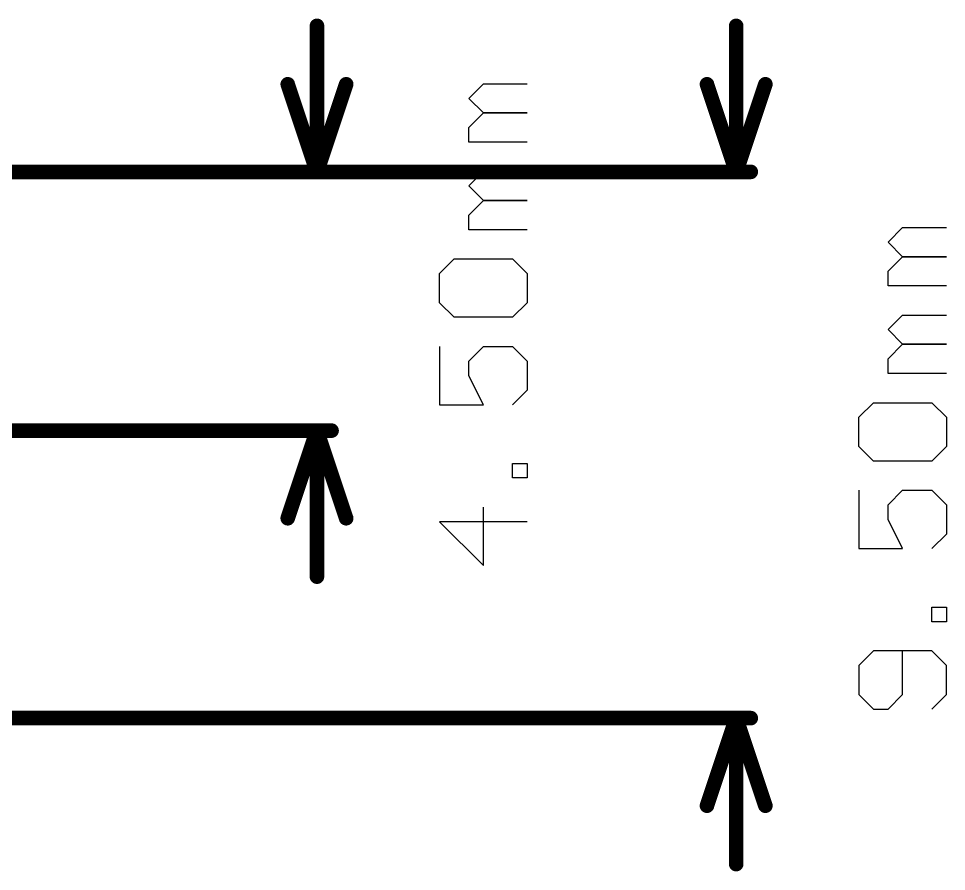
# Model space of a CAD drawing. Header units: millimetres. Extents: x 192 to 285.3, y 128.7 to 184.7.
# Drawn here: x 269.17 to 285.3, y 131.94 to 146.77 of the extents above; entities that cross this region are included whole.
import ezdxf

# ---------------------------------------------------------------- set-up
doc = ezdxf.new("R2010")
doc.units = ezdxf.units.MM
doc.layers.add('TopOverlay', color=2, linetype='Continuous')

msp = doc.modelspace()

# ---------------------------------------------------------------- linework, layer by layer
at = {"layer": 'TopOverlay'}
for p, q in [((276.999, 145.382), (277.253, 145.636)), ((277.253, 145.636), (278.015, 145.636)), ((277.253, 145.128), (276.999, 145.382)), ((276.999, 144.874), (277.253, 145.128)), ((277.253, 145.128), (278.015, 145.128)), ((278.015, 145.128), (277.253, 145.128)), ((276.999, 144.621), (276.999, 144.874)), ((278.015, 144.621), (276.999, 144.621)), ((276.999, 143.859), (277.253, 144.113)), ((277.253, 144.113), (278.015, 144.113)), ((277.253, 143.605), (276.999, 143.859)), ((276.999, 143.351), (277.253, 143.605)), ((277.253, 143.605), (278.015, 143.605)), ((278.015, 143.605), (277.253, 143.605)), ((276.999, 143.097), (276.999, 143.351)), ((284.289, 142.882), (284.543, 143.136)), ((284.543, 143.136), (285.305, 143.136)), ((278.015, 143.097), (276.999, 143.097)), ((284.543, 142.628), (284.289, 142.882)), ((276.492, 142.335), (276.745, 142.589)), ((276.745, 142.589), (277.761, 142.589)), ((277.761, 142.589), (278.015, 142.335)), ((284.289, 142.374), (284.543, 142.628)), ((284.543, 142.628), (285.305, 142.628)), ((285.305, 142.628), (284.543, 142.628)), ((276.492, 141.827), (276.492, 142.335)), ((278.015, 142.335), (278.015, 141.827)), ((284.289, 142.121), (284.289, 142.374)), ((285.305, 142.121), (284.289, 142.121)), ((276.745, 141.574), (276.492, 141.827)), ((278.015, 141.827), (277.761, 141.574)), ((277.761, 141.574), (276.745, 141.574)), ((284.289, 141.359), (284.543, 141.613)), ((284.543, 141.613), (285.305, 141.613)), ((284.543, 141.105), (284.289, 141.359)), ((276.492, 141.066), (276.492, 140.05)), ((276.999, 140.812), (277.253, 141.066)), ((277.253, 141.066), (277.761, 141.066)), ((277.761, 141.066), (278.015, 140.812)), ((284.289, 140.851), (284.543, 141.105)), ((284.543, 141.105), (285.305, 141.105)), ((285.305, 141.105), (284.543, 141.105)), ((276.999, 140.558), (276.999, 140.812)), ((278.015, 140.812), (278.015, 140.304)), ((284.289, 140.597), (284.289, 140.851)), ((277.253, 140.05), (276.999, 140.558)), ((285.305, 140.597), (284.289, 140.597)), ((278.015, 140.304), (277.761, 140.05)), ((283.781, 139.835), (284.035, 140.089)), ((284.035, 140.089), (285.051, 140.089)), ((285.051, 140.089), (285.305, 139.835)), ((276.492, 140.05), (277.253, 140.05)), ((283.781, 139.327), (283.781, 139.835)), ((285.305, 139.835), (285.305, 139.327)), ((284.035, 139.074), (283.781, 139.327)), ((285.305, 139.327), (285.051, 139.074)), ((277.761, 138.78), (277.761, 139.034)), ((277.761, 139.034), (278.015, 139.034)), ((278.015, 139.034), (278.015, 138.78)), ((285.051, 139.074), (284.035, 139.074)), ((278.015, 138.78), (277.761, 138.78)), ((283.781, 138.566), (283.781, 137.55)), ((284.289, 138.312), (284.543, 138.566)), ((284.543, 138.566), (285.051, 138.566)), ((285.051, 138.566), (285.305, 138.312)), ((284.289, 138.058), (284.289, 138.312)), ((285.305, 138.312), (285.305, 137.804)), ((277.253, 137.257), (277.253, 138.273)), ((278.015, 138.019), (276.492, 138.019)), ((276.492, 138.019), (277.253, 137.257)), ((284.543, 137.55), (284.289, 138.058)), ((285.305, 137.804), (285.051, 137.55)), ((283.781, 137.55), (284.543, 137.55)), ((285.051, 136.28), (285.051, 136.534)), ((285.051, 136.534), (285.305, 136.534)), ((285.305, 136.534), (285.305, 136.28)), ((285.305, 136.28), (285.051, 136.28)), ((284.035, 135.773), (283.781, 135.519)), ((285.051, 135.773), (284.035, 135.773)), ((284.543, 135.011), (284.543, 135.773)), ((285.305, 135.519), (285.051, 135.773)), ((283.781, 135.519), (283.781, 135.011)), ((285.305, 135.011), (285.305, 135.519)), ((283.781, 135.011), (284.035, 134.757)), ((284.289, 134.757), (284.543, 135.011)), ((285.051, 134.757), (285.305, 135.011)), ((284.035, 134.757), (284.289, 134.757))]:
    msp.add_line(p, q, dxfattribs=at)
at = {"layer": 'TopOverlay', "const_width": 0.254}
for points in [[(274.358, 144.103), (274.358, 146.643)], [(281.648, 144.103), (281.648, 146.643)], [(273.85, 145.627), (274.358, 144.103)], [(274.358, 144.103), (274.866, 145.627)], [(281.14, 145.627), (281.648, 144.103)], [(281.648, 144.103), (282.156, 145.627)], [(259.469, 144.103), (274.612, 144.103)], [(259.469, 144.103), (281.902, 144.103)], [(259.469, 139.603), (274.612, 139.603)], [(273.85, 138.079), (274.358, 139.603)], [(274.358, 137.063), (274.358, 139.603)], [(274.358, 139.603), (274.866, 138.079)], [(264.957, 134.603), (281.902, 134.603)], [(281.14, 133.079), (281.648, 134.603)], [(281.648, 132.063), (281.648, 134.603)], [(281.648, 134.603), (282.156, 133.079)]]:
    msp.add_lwpolyline(points, dxfattribs=at)
at = {"layer": 'TopOverlay', "const_width": 0.127}
for points in [[(274.295, 146.643, 1), (274.422, 146.643, 1)], [(281.585, 146.643, 1), (281.712, 146.643, 1)], [(273.787, 145.627, 1), (273.914, 145.627, 1)], [(274.803, 145.627, 1), (274.93, 145.627, 1)], [(281.077, 145.627, 1), (281.204, 145.627, 1)], [(282.093, 145.627, 1), (282.22, 145.627, 1)], [(274.295, 144.103, 1), (274.422, 144.103, 1)], [(274.295, 144.103, 1), (274.422, 144.103, 1)], [(274.295, 144.103, 1), (274.422, 144.103, 1)], [(274.549, 144.103, 1), (274.676, 144.103, 1)], [(281.585, 144.103, 1), (281.712, 144.103, 1)], [(281.585, 144.103, 1), (281.712, 144.103, 1)], [(281.585, 144.103, 1), (281.712, 144.103, 1)], [(281.839, 144.103, 1), (281.966, 144.103, 1)], [(274.295, 139.603, 1), (274.422, 139.603, 1)], [(274.295, 139.603, 1), (274.422, 139.603, 1)], [(274.295, 139.603, 1), (274.422, 139.603, 1)], [(274.549, 139.603, 1), (274.676, 139.603, 1)], [(273.787, 138.079, 1), (273.914, 138.079, 1)], [(274.803, 138.079, 1), (274.93, 138.079, 1)], [(274.295, 137.063, 1), (274.422, 137.063, 1)], [(281.585, 134.603, 1), (281.712, 134.603, 1)], [(281.585, 134.603, 1), (281.712, 134.603, 1)], [(281.585, 134.603, 1), (281.712, 134.603, 1)], [(281.839, 134.603, 1), (281.966, 134.603, 1)], [(281.077, 133.079, 1), (281.204, 133.079, 1)], [(282.093, 133.079, 1), (282.22, 133.079, 1)], [(281.585, 132.063, 1), (281.712, 132.063, 1)]]:
    msp.add_lwpolyline(points, format="xyb", close=True, dxfattribs=at)

doc.saveas('drawing.dxf')
